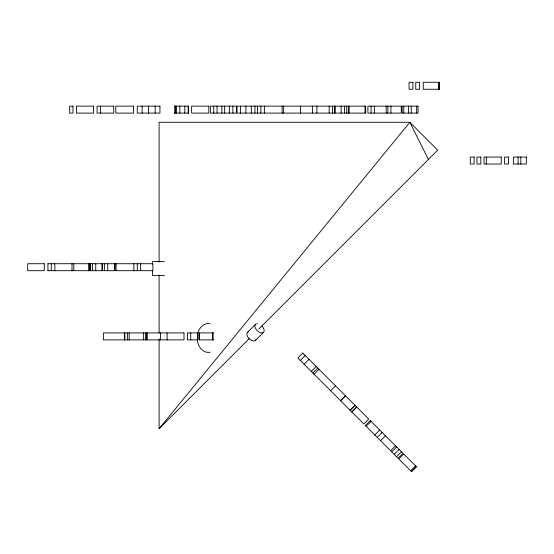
<?xml version="1.0" encoding="UTF-8"?>
<svg xmlns="http://www.w3.org/2000/svg" width="554" height="554" viewBox="0 0 554 554"><rect width="100%" height="100%" fill="white"/><g stroke="black" fill="none" stroke-linecap="round" stroke-linejoin="round"><path stroke-width="0.83" d="M197.639 333.792C198.796 328.21 203.927 322.255 210.118 323.744M159.102 338.958L159.102 428.734L409.828 122.289L437.688 150.141L258.863 328.965M247.451 332.338L255.491 324.291M159.102 428.734L249.681 338.148M255.491 340.378L263.538 332.338M300.31 360.474L305.233 355.543M304.098 364.255L309.021 359.331M311.244 371.402L316.168 366.478M312.837 373.001L317.767 368.078M314.035 374.192L318.959 369.269M330.599 390.764L335.53 385.84M340.488 400.646L345.412 395.722M340.613 400.777L345.537 395.847M350.01 410.175L354.934 405.244M350.135 410.299L355.066 405.376M351.658 411.823L356.582 406.892M351.922 412.086L356.845 407.162M366.152 426.31L371.076 421.386M374.829 434.994L379.753 430.063M377.198 437.355L382.121 432.432M380.515 440.679L385.439 435.749M390.556 450.714L395.48 445.79M391.699 451.856L396.622 446.933M394.192 454.349L399.115 449.426M396.553 456.718L401.477 451.787M410.618 470.775L415.542 465.852M411.373 471.53L416.296 466.606M210.195 352.206C202.764 353.805 197.252 345.744 197.286 339.048M174.247 106.139L188.623 106.139L188.623 113.099L174.247 113.099M164.4 261.578L152.509 261.578L152.509 264.036M47.873 263.725L73.772 263.725L73.772 270.691L47.873 270.691M74.007 263.725L152.904 263.725L152.904 270.691L74.007 270.691M164.4 275.511L152.509 275.511L152.509 270.594M213.671 332.912L199.295 332.912L199.295 339.879L213.671 339.879M428.401 159.427L409.828 122.289L159.102 122.289L159.102 262.125M520.836 157.066L520.836 164.032M518.08 157.066L518.08 164.032M486.343 157.066L486.343 164.032M439.045 82.29L439.045 89.256M438.851 82.29L438.851 89.256M416.684 106.139L416.684 113.099M411.227 106.139L411.227 113.099M408.471 106.139L408.471 113.099M403.769 106.139L403.769 113.099M390.93 106.139L390.93 113.099M387.869 106.139L387.869 113.099M386.18 106.139L386.18 113.099M374.331 106.139L374.331 113.099M371.055 106.139L371.055 113.099M365.044 106.139L365.044 113.099M349.089 106.139L349.089 113.099M348.431 106.139L348.431 113.099M346.735 106.139L346.735 113.099M344.477 106.139L344.477 113.099M341.132 106.139L341.132 113.099M334.623 106.139L334.623 113.099M332.504 106.139L332.504 113.099M329.159 106.139L329.159 113.099M316.888 106.139L316.888 113.099M312.387 106.139L312.387 113.099M300.538 106.139L300.538 113.099M283.641 106.139L283.641 113.099M282.125 106.139L282.125 113.099M264.369 106.139L264.369 113.099M260.865 106.139L260.865 113.099M257.52 106.139L257.52 113.099M254.923 106.139L254.923 113.099M251.315 106.139L251.315 113.099M245.886 106.139L245.886 113.099M240.478 106.139L240.478 113.099M232.867 106.139L232.867 113.099M229.363 106.139L229.363 113.099M224.647 106.139L224.647 113.099M221.891 106.139L221.891 113.099M217.05 106.139L217.05 113.099M213.74 106.139L213.74 113.099M212.937 332.912L212.937 339.879M212.764 332.912L212.764 339.879M199.475 332.912L199.475 339.879M197.743 332.912L197.743 339.879M190.735 332.912L190.735 339.879M188.443 106.139L188.443 113.099M188.18 106.139L188.18 113.099M184.835 106.139L184.835 113.099M179.856 106.139L179.856 113.099M176.511 106.139L176.511 113.099M175.154 106.139L175.154 113.099M174.981 106.139L174.981 113.099M167.079 332.912L167.079 339.879M160.473 332.912L160.473 339.879M159.102 275.075L159.102 332.912M155.141 106.139L155.141 113.099M148.527 106.139L148.527 113.099M147.011 332.912L147.011 339.879M146.831 332.912L146.831 339.879M145.37 332.912L145.37 339.879M143.361 332.912L143.361 339.879M142.136 106.139L142.136 113.099M140.626 263.725L140.626 270.691M137.281 263.725L137.281 270.691M133.853 263.725L133.853 270.691M129.165 332.912L129.165 339.879M127.545 332.912L127.545 339.879M124.775 332.912L124.775 339.879M124.664 332.912L124.664 339.879M124.56 332.912L124.56 339.879M116.098 263.725L116.098 270.691M114.907 263.725L114.907 270.691M114.726 263.725L114.726 270.691M107.718 263.725L107.718 270.691M104.374 263.725L104.374 270.691M102.538 263.725L102.538 270.691M101.901 263.725L101.901 270.691M100.406 106.139L100.406 113.099M95.745 263.725L95.745 270.691M92.4 263.725L92.4 270.691M90.357 263.725L90.357 270.691M90.143 263.725L90.143 270.691M89.146 263.725L89.146 270.691M88.952 263.725L88.952 270.691M71.999 263.725L71.999 270.691M54.832 263.725L54.832 270.691M51.287 263.725L51.287 270.691M47.942 263.725L47.942 270.691M255.955 339.637A5.685 3.282 45 0 1 249.155 338.681A5.685 3.282 45 0 1 248.192 331.874M261.834 325.994A5.685 3.282 45 0 1 263.074 332.677A5.685 3.282 45 0 1 255.955 329.118A5.685 3.282 45 0 1 257.195 323.674M302.768 353.078L297.844 358.009L363.798 423.955L368.722 419.032L302.768 353.078M370.231 420.541L365.308 425.465L398.091 458.248L403.014 453.324L370.231 420.541M403.734 454.045L398.797 458.954L411.546 471.71L416.476 466.787L403.721 454.031M412.931 82.29L409.053 82.29L409.053 89.256L412.931 89.256L412.931 82.29M419.62 82.29L415.742 82.29L415.742 89.256L419.62 89.256L419.62 82.29M439.592 82.29L423.249 82.29L423.249 89.256L439.592 89.256L439.592 82.29M72.976 106.139L69.631 106.139L69.631 113.099L72.976 113.099L72.976 106.139M93.591 106.139L76.424 106.139L76.424 113.099L93.591 113.099L93.591 106.139M113.729 106.139L97.061 106.139L97.061 113.099L113.729 113.099L113.729 106.139M133.549 106.139L115.793 106.139L115.793 113.099L133.549 113.099L133.549 106.139M159.947 106.139L137.247 106.139L137.247 113.099L159.947 113.099L159.947 106.139M208.796 106.139L191.629 106.139L191.629 113.099L208.796 113.099L208.796 106.139M236.35 106.139L210.382 106.139L210.382 113.099L236.35 113.099L236.35 106.139M334.851 106.139L236.994 106.139L236.994 113.099L334.851 113.099L334.851 106.139M365.682 106.139L334.976 106.139L334.976 113.099L365.682 113.099L365.682 106.139M401.248 106.139L367.904 106.139L367.904 113.099L401.248 113.099L401.248 106.139M418.021 106.139L402.169 106.139L402.169 113.099L418.021 113.099L418.021 106.139M474.141 157.066L470.263 157.066L470.263 164.032L474.141 164.032L474.141 157.066M480.83 157.066L476.952 157.066L476.952 164.032L480.83 164.032L480.83 157.066M501.231 157.066L484.051 157.066L484.051 164.032L501.231 164.032L501.231 157.066M508.565 157.066L504.618 157.066L504.618 164.032L508.565 164.032L508.565 157.066M526.3 157.066L513.385 157.066L513.385 164.032L526.3 164.032L526.3 157.066M44.265 263.725L27.7 263.725L27.7 270.691L44.265 270.691L44.265 263.725M184.011 332.912L103.369 332.912L103.369 339.879L184.011 339.879L184.011 332.912M197.923 332.912L187.391 332.912L187.391 339.879L197.923 339.879L197.923 332.912"/></g></svg>
